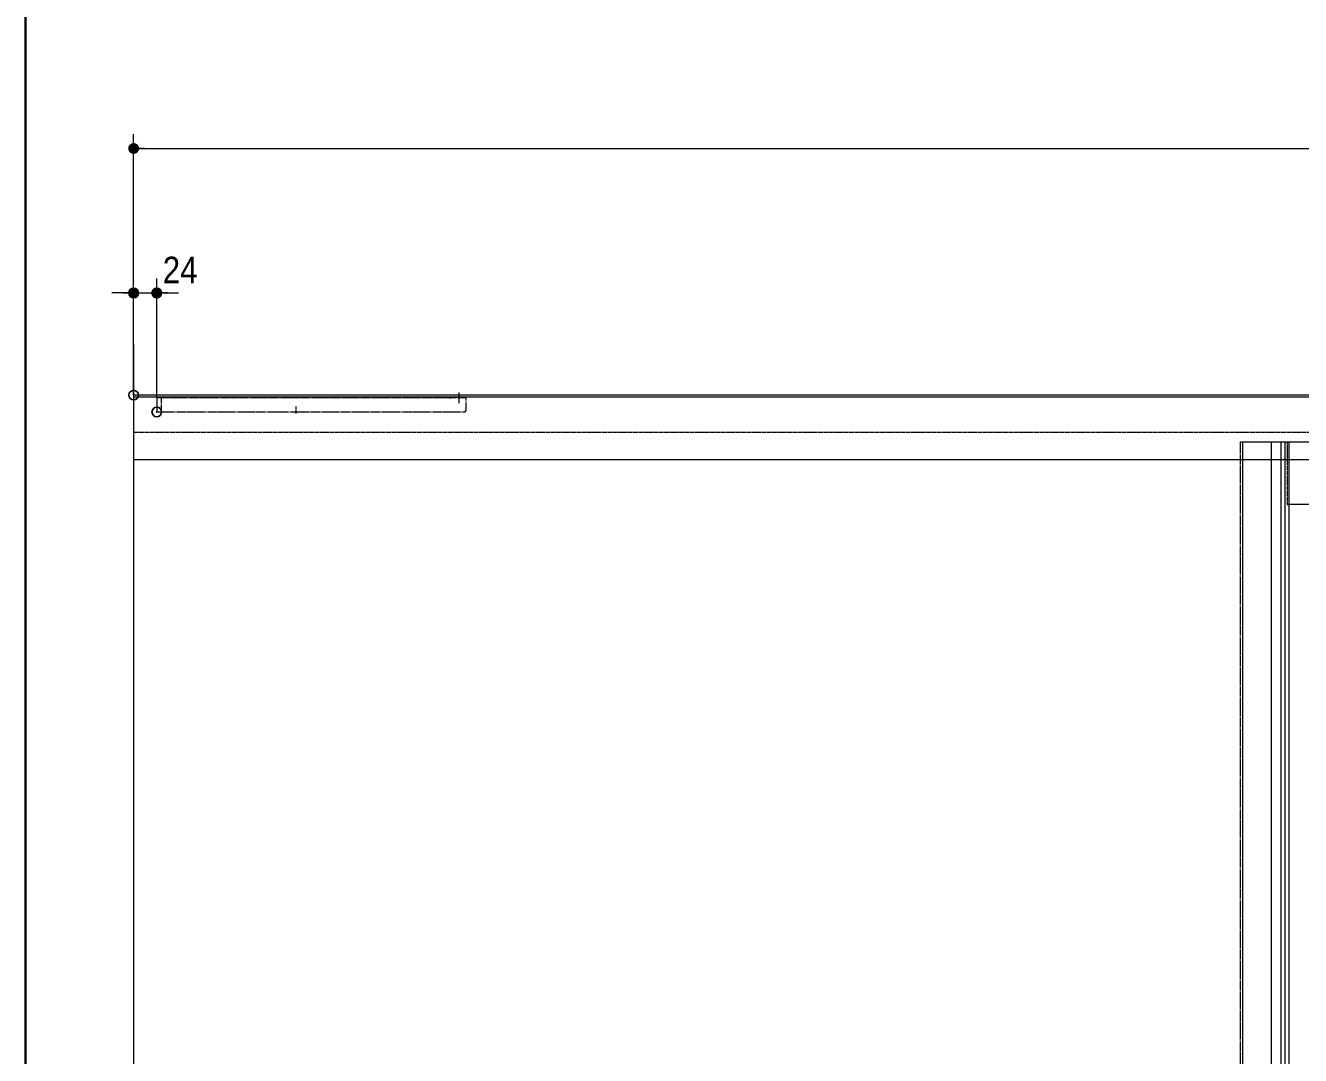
# Model space of a CAD drawing. Units: millimetres, scale not verified. Extents: x -4547 to 4547, y -2305 to 2305.
# Drawn here: x -4341 to -3017, y -21 to 1048 of the extents above; entities that cross this region are included whole.
import ezdxf
from ezdxf.enums import TextEntityAlignment as Align

# ---------------------------------------------------------------- set-up
doc = ezdxf.new("R2010")
doc.units = ezdxf.units.MM
doc.header["$LTSCALE"] = 20
doc.header["$PDMODE"] = 32
doc.header["$PDSIZE"] = 10
for name, pattern in [('USER1', [2.91, 1.76, -0.4, 0.35, -0.4]), ('USER2', [10.5, 8, -0.5, 0.5, -0.5, 0.5, -0.5]), ('USER3', [1.11, 0.71, -0.4])]:
    doc.linetypes.add(name, pattern=pattern)
for name, color, linetype, lineweight in [('0-0_1図面枠', 7, 'Continuous', 20), ('0-1_3一般', 7, 'Continuous', 15), ('0-2_2寸法-1', 7, 'Continuous', 15), ('0-3_0', 7, 'Continuous', 25), ('0-5_2寸法-2', 7, 'Continuous', 15)]:
    doc.layers.add(name, color=color, linetype=linetype, lineweight=lineweight)
doc.layers.add('0-4_Defpoints', color=7, linetype='Continuous')
doc.styles.add('ＭＳ Ｐゴシック', font='')
doc.styles.get('ＭＳ Ｐゴシック').set_extended_font_data('MS PGothic')

# ---------------------------------------------------------------- blocks, each defined once
blk = doc.blocks.new('グループ-2')
at = {"layer": '0-0_1図面枠', "lineweight": 35}
blk.add_lwpolyline([(-60000, 41550), (60000, 41550), (60000, -41550), (-60000, -41550)], close=True, dxfattribs=at)
blk = doc.blocks.new('図面枠')
at = {"layer": '0-0_1図面枠'}
blk.add_blockref('グループ-2', (0, 0), dxfattribs=at)
blk = doc.blocks.new('グループ-8')
at = {"layer": '0-1_3一般', "linetype": 'USER2'}
for p, q in [((-34774.5, 12740), (-34724.5, 12740)), ((-34774.5, -33060), (-34774.5, 12740))]:
    blk.add_line(p, q, dxfattribs=at)
at = {"layer": '0-1_3一般'}
for p, q in [((-34724.5, 12740), (-11744.5, 12740)), ((-34724.5, -31780), (-34724.5, 12740)), ((-34724.5, 12740), (-33804.5, 12740)), ((-34136.4, 12740), (-34136.4, -33060)), ((-33934.5, 12740), (-33934.5, -33060)), ((-33852.5, 12740), (-33852.5, -33060)), ((-33774.5, 12740), (-33774.5, 11440)), ((-33774.5, 11440), (-33774.5, -9910)), ((-11774.5, 11440), (-33774.5, 11440))]:
    blk.add_line(p, q, dxfattribs=at)
at = {"layer": '0-1_3一般', "linetype": 'USER3'}
for p, q in [((-33804.5, 12740), (-33804.5, 11440)), ((-33804.5, 11440), (-33774.5, 11440))]:
    blk.add_line(p, q, dxfattribs=at)
blk = doc.blocks.new('グループ-15')
at = {"layer": '0-1_3一般', "linetype": 'USER2'}
for p, q in [((-50994.4, 13541.4), (-50994.4, 13765)), ((-57174.4, 13342.7), (-57174.4, 13680.3)), ((-51174.4, 13650), (-57124.4, 13650)), ((-51194.4, 13650), (-51174.4, 13650)), ((-50854.4, 13650), (-51194.4, 13650)), ((-51134.4, 13650), (-51174.4, 13650)), ((-50854.4, 13400), (-50854.4, 13650))]:
    blk.add_line(p, q, dxfattribs=at)
at = {"layer": '0-1_3一般', "linetype": 'USER1'}
blk.add_line((-54388.5, 13472), (-54388.5, 13330), dxfattribs=at)
at = {"layer": '0-1_3一般', "linetype": 'USER2'}
for points in [[(-57124.4, 13650), (-57274.4, 13650), (-57274.4, 13360)], [(-57274.4, 13360), (-54696.4, 13360), (-50894.4, 13360)]]:
    blk.add_lwpolyline(points, dxfattribs=at)
blk.add_arc((-50894.4, 13400), 40, 270, 0, dxfattribs=at)
blk = doc.blocks.new('グループ-20')
at = {"layer": '0-1_3一般'}
blk.add_lwpolyline([(12205.5, 13670), (-57754.5, 13670), (-57754.5, 12370), (12205.5, 12370)], close=True, dxfattribs=at)
blk = doc.blocks.new('グループ-32')
at = {"layer": '0-1_3一般', "linetype": 'USER3'}
blk.add_lwpolyline([(12205.5, 13710), (-57754.5, 13710), (-57754.5, 12940), (12205.5, 12940)], close=True, dxfattribs=at)
blk = doc.blocks.new('グループ-33')
at = {"layer": '0-1_3一般'}
for p, q in [((-57754.5, 13710), (-57754.5, 14770)), ((-57754.5, 14770), (-57754.5, 13710)), ((-57754.5, 13710), (-57754.5, -33290)), ((12205.5, 13710), (-57754.5, 13710))]:
    blk.add_line(p, q, dxfattribs=at)
blk = doc.blocks.new('グループ-37')
at = {"layer": '0-1_3一般'}
for name in ['グループ-33', 'グループ-32', 'グループ-15', 'グループ-20', 'グループ-8']:
    blk.add_blockref(name, (0, 0), dxfattribs=at)
blk = doc.blocks.new('_Dot')
at = {"layer": '0-3_0'}
blk.add_line((-10, 0), (-20, 0), dxfattribs=at)
for points in [[(0, 0), (-10, 0), (-9.92, 1.25)], [(0, 0), (-9.92, -1.25), (-10, 0)], [(0, 0), (-9.92, 1.25), (-9.69, 2.49)], [(0, 0), (-9.69, -2.49), (-9.92, -1.25)], [(0, 0), (-9.69, 2.49), (-9.3, 3.68)], [(0, 0), (-9.3, -3.68), (-9.69, -2.49)], [(0, 0), (-9.3, 3.68), (-8.76, 4.82)], [(0, 0), (-8.76, -4.82), (-9.3, -3.68)], [(0, 0), (-8.76, 4.82), (-8.09, 5.88)], [(0, 0), (-8.09, -5.88), (-8.76, -4.82)], [(0, 0), (-8.09, 5.88), (-7.29, 6.85)], [(0, 0), (-7.29, -6.85), (-8.09, -5.88)], [(0, 0), (-7.29, 6.85), (-6.37, 7.71)], [(0, 0), (-6.37, -7.71), (-7.29, -6.85)], [(0, 0), (-6.37, 7.71), (-5.36, 8.44)], [(0, 0), (-5.36, -8.44), (-6.37, -7.71)], [(0, 0), (-5.36, 8.44), (-4.26, 9.05)], [(0, 0), (-4.26, -9.05), (-5.36, -8.44)], [(0, 0), (-4.26, 9.05), (-3.09, 9.51)], [(0, 0), (-3.09, -9.51), (-4.26, -9.05)], [(0, 0), (-3.09, 9.51), (-1.87, 9.82)], [(0, 0), (-1.87, -9.82), (-3.09, -9.51)], [(0, 0), (-1.87, 9.82), (-0.63, 9.98)], [(0, 0), (-0.63, -9.98), (-1.87, -9.82)], [(0, 0), (-0.63, 9.98), (0.63, 9.98)], [(0, 0), (0.63, -9.98), (-0.63, -9.98)], [(0, 0), (0.63, 9.98), (1.87, 9.82)], [(0, 0), (1.87, 9.82), (3.09, 9.51)], [(0, 0), (3.09, 9.51), (4.26, 9.05)], [(0, 0), (4.26, 9.05), (5.36, 8.44)], [(0, 0), (5.36, 8.44), (6.37, 7.71)], [(0, 0), (6.37, 7.71), (7.29, 6.85)], [(0, 0), (7.29, 6.85), (8.09, 5.88)], [(0, 0), (8.09, 5.88), (8.76, 4.82)], [(0, 0), (8.76, 4.82), (9.3, 3.68)], [(0, 0), (9.3, 3.68), (9.69, 2.49)], [(0, 0), (9.69, 2.49), (9.92, 1.25)], [(0, 0), (9.92, 1.25), (10, 0)], [(0, 0), (1.87, -9.82), (0.63, -9.98)], [(0, 0), (3.09, -9.51), (1.87, -9.82)], [(0, 0), (4.26, -9.05), (3.09, -9.51)], [(0, 0), (5.36, -8.44), (4.26, -9.05)], [(0, 0), (6.37, -7.71), (5.36, -8.44)], [(0, 0), (7.29, -6.85), (6.37, -7.71)], [(0, 0), (8.09, -5.88), (7.29, -6.85)], [(0, 0), (8.76, -4.82), (8.09, -5.88)], [(0, 0), (9.3, -3.68), (8.76, -4.82)], [(0, 0), (9.69, -2.49), (9.3, -3.68)], [(0, 0), (9.92, -1.25), (9.69, -2.49)], [(0, 0), (10, 0), (9.92, -1.25)]]:
    blk.add_solid(points, dxfattribs=at)

msp = doc.modelspace()

# ---------------------------------------------------------------- linework, layer by layer
at = {"layer": '0-2_2寸法-1'}
for p, q in [((-4228.35, 785.11), (-4228.35, 935.11)), ((-4217.09, 920.11), (-741.6, 920.11))]:
    msp.add_line(p, q, dxfattribs=at)
at = {"layer": '0-4_Defpoints'}
for p in [(-4228.35, 770.11), (-4204.35, 770.11), (-4228.35, 664.11), (-4204.35, 646.61)]:
    msp.add_point(p, dxfattribs=at)
at = {"layer": '0-5_2寸法-2'}
for p, q in [((-4228.35, 679.11), (-4228.35, 785.11)), ((-4204.35, 661.61), (-4204.35, 785.11)), ((-4239.6, 770.11), (-4250.86, 770.11)), ((-4228.35, 770.11), (-4204.35, 770.11)), ((-4193.09, 770.11), (-4181.83, 770.11))]:
    msp.add_line(p, q, dxfattribs=at)

# ---------------------------------------------------------------- block references
at = {"layer": '0-0_1図面枠', "xscale": 0.05, "yscale": 0.05}
msp.add_blockref('図面枠', (-1340.62, -21.39), dxfattribs=at)
at = {"layer": '0-1_3一般', "xscale": 0.05, "yscale": 0.05}
msp.add_blockref('グループ-37', (-1340.62, -21.39), dxfattribs=at)
at = {"layer": '0-2_2寸法-1', "xscale": 0.5627563, "yscale": 0.5627563, "rotation": 180}
msp.add_blockref('_Dot', (-4228.35, 920.11), dxfattribs=at)
at = {"layer": '0-5_2寸法-2', "xscale": 0.5627563, "yscale": 0.5627563}
msp.add_blockref('_Dot', (-4228.35, 770.11), dxfattribs=at)
at = {"layer": '0-5_2寸法-2', "xscale": 0.5627563, "yscale": 0.5627563, "rotation": 180}
msp.add_blockref('_Dot', (-4204.35, 770.11), dxfattribs=at)

# ---------------------------------------------------------------- texts
at = {"layer": '0-5_2寸法-2', "style": 'ＭＳ Ｐゴシック', "width": 0.9}
msp.add_text('24', height=27.57, dxfattribs=at).set_placement((-4198.16, 771.97), align=Align.BOTTOM_LEFT)

doc.saveas('drawing.dxf')
